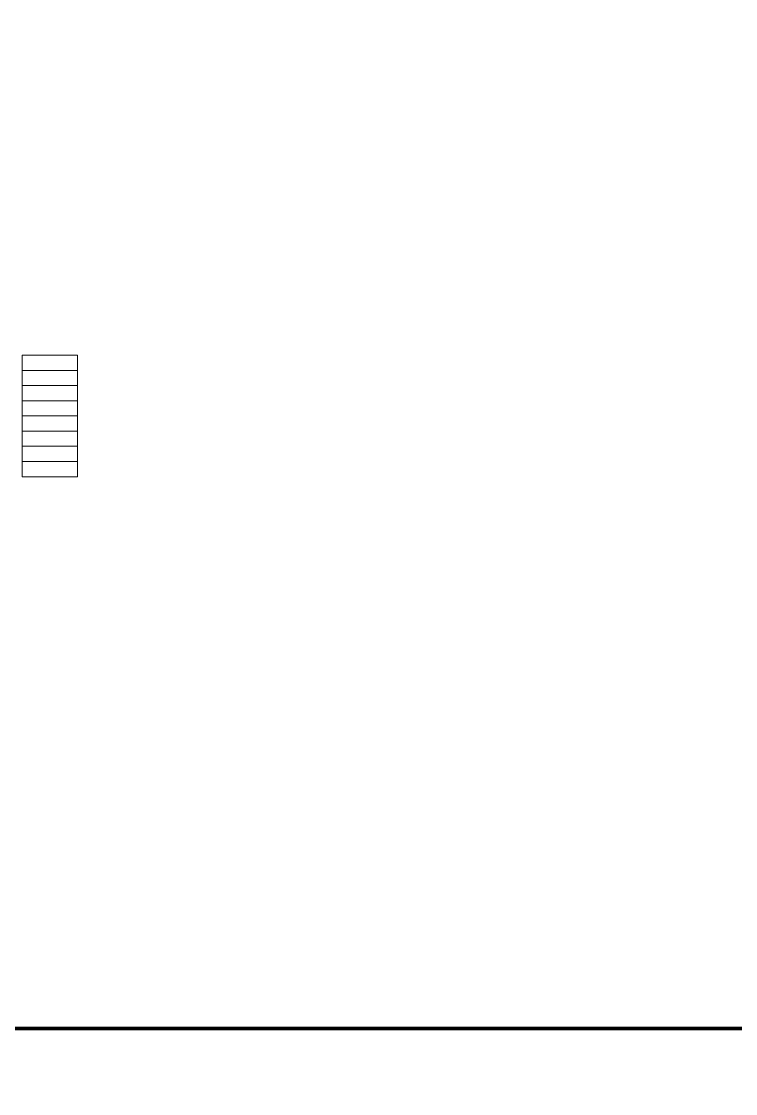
# Model space of a CAD drawing. Header units: millimetres. Extents: x 13114 to 67229, y 22859 to 38520.
# Drawn here: x 20749.2 to 20871.7, y 25055.8 to 25239.6 of the extents above; entities that cross this region are included whole.
import ezdxf

# ---------------------------------------------------------------- set-up
doc = ezdxf.new("R2010")
doc.units = ezdxf.units.MM

msp = doc.modelspace()

# ---------------------------------------------------------------- linework, layer by layer
at = {"color": 6, "lineweight": 100}
for points in [[(20445.35, 25066.92), (21045.35, 25066.92), (21045.35, 25461.92), (20445.35, 25461.92)], [(20445.35, 24671.92), (21045.35, 24671.92), (21045.35, 25066.92), (20445.35, 25066.92)]]:
    msp.add_lwpolyline(points, close=True, dxfattribs=at)
at = {"lineweight": 0}
for points in [[(20758.87, 25182.37), (20758.87, 25179.77), (20749.37, 25179.77), (20749.37, 25182.37)], [(20758.87, 25179.77), (20758.87, 25177.17), (20749.37, 25177.17), (20749.37, 25179.77)], [(20758.87, 25177.17), (20758.87, 25174.57), (20749.37, 25174.57), (20749.37, 25177.17)], [(20758.87, 25174.57), (20758.87, 25171.96), (20749.37, 25171.96), (20749.37, 25174.57)], [(20758.87, 25171.96), (20758.87, 25169.36), (20749.37, 25169.36), (20749.37, 25171.96)], [(20758.87, 25169.36), (20758.87, 25166.76), (20749.37, 25166.76), (20749.37, 25169.36)], [(20758.87, 25166.76), (20758.87, 25164.15), (20749.37, 25164.15), (20749.37, 25166.76)], [(20758.87, 25164.15), (20758.87, 25161.55), (20749.37, 25161.55), (20749.37, 25164.15)]]:
    msp.add_lwpolyline(points, close=True, dxfattribs=at)

doc.saveas('drawing.dxf')
